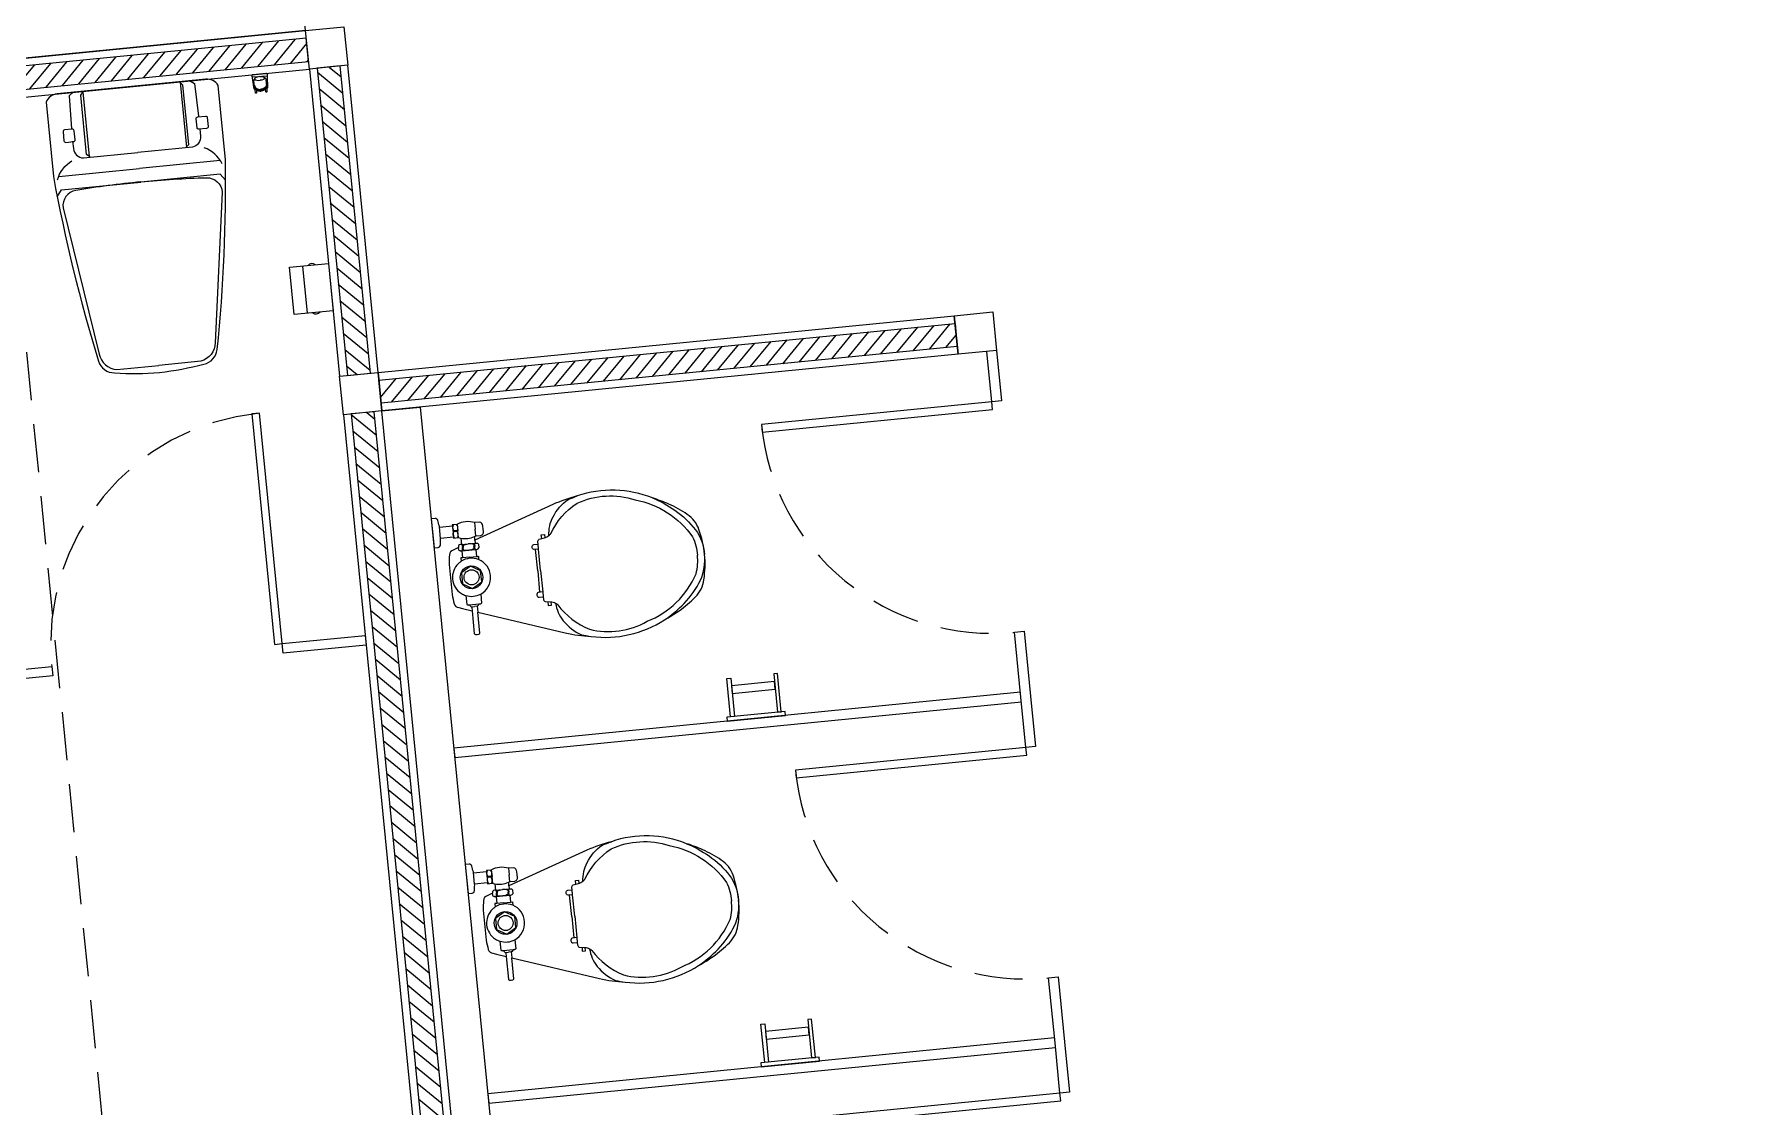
# Model space of a CAD drawing. Header units: millimetres. Extents: x -244126 to 368105, y -173968 to 259060.
# Drawn here: x -165911.93 to -165902.3, y 87856.14 to 87862.13 of the extents above; entities that cross this region are included whole.
import ezdxf
from ezdxf.xclip import XClip

# ---------------------------------------------------------------- set-up
doc = ezdxf.new("R2010")
doc.units = ezdxf.units.MM
doc.header["$MEASUREMENT"] = 0
doc.header["$XCLIPFRAME"] = 0
doc.linetypes.add('DASHED2', pattern=[0.375, 0.25, -0.125])
for name, color, linetype in [('A03-WALL', 3, 'Continuous'), ('A03-WALL HATCH', 251, 'Continuous'), ('A04-PLAN', 1, 'Continuous'), ('A04-PLAN 00', 251, 'Continuous'), ('A04-PLAN 01', 1, 'Continuous'), ('A04-PLAN 03', 3, 'Continuous'), ('A04-PLAN 07-FURNITURE', 46, 'DASHED2'), ('A08-WC 01', 2, 'Continuous'), ('WALL', 2, 'Continuous')]:
    doc.layers.add(name, color=color, linetype=linetype)
pattern_1 = [(134.9997233, (614.63949, -1425.99102), (-0.02121330587, -0.021213101), [])]

# ---------------------------------------------------------------- blocks, each defined once
blk = doc.blocks.new('CT-Plumbing-Fixture-ToiletRollHolder-2D-flat-10-flat-13')
at = {"color": 0}
for points in [[(-1.026, 0), (-0.874, 0), (-0.874, -0.01), (-1.026, -0.01)], [(-1.006, -0.11), (-1.006, -0.01), (-1.016, -0.01), (-1.016, -0.11)], [(-0.894, -0.11), (-0.894, -0.01), (-0.884, -0.01), (-0.884, -0.11)], [(-1.006, -0.09), (-1.006, -0.07), (-0.894, -0.07), (-0.894, -0.09)]]:
    blk.add_lwpolyline(points, close=True, dxfattribs=at)
blk = doc.blocks.new('CT-Plumbing-Fixture-WC-Generic-2D-flat-11-flat-13')
at = {"color": 251}
for p, q in [((0.0191, 0.1082), (0.0191, 0.1379)), ((0.0658, 0.1409), (0.0658, 0.123)), ((0.1104, 0.1407), (0.1104, 0.123)), ((0.0636, 0.1245), (0.0549, 0.1245)), ((0.0636, 0.1216), (0.0549, 0.1216)), ((0.0658, 0.1052), (0.0658, 0.123)), ((0.1072, 0.0949), (0.1072, 0.0872)), ((0.1104, 0.1054), (0.1104, 0.123)), ((0.063, 0.0737), (0.063, 0.0798)), ((0.0664, 0.0526), (0.0664, 0.0438)), ((0.0711, 0.0526), (0.0664, 0.0526)), ((0.0684, 0.0705), (0.0711, 0.0705)), ((0.0711, 0.0871), (0.1072, 0.0872)), ((0.0711, 0.0705), (0.1072, 0.0705)), ((0.0711, 0.0705), (0.0711, 0.0526)), ((0.0891, 0.0526), (0.0711, 0.0526)), ((0.0729, 0.0857), (0.0729, 0.0839)), ((0.0752, 0.0839), (0.0729, 0.0839)), ((0.0729, 0.0839), (0.0729, 0.0788)), ((0.0729, 0.0719), (0.0729, 0.0788)), ((0.0752, 0.0737), (0.0729, 0.0737)), ((0.0752, 0.0844), (0.0752, 0.0788)), ((0.0752, 0.0732), (0.0752, 0.0788)), ((0.0891, 0.0526), (0.1072, 0.0526)), ((0.1032, 0.0844), (0.1032, 0.0788)), ((0.1055, 0.0839), (0.1032, 0.0839)), ((0.1032, 0.0732), (0.1032, 0.0788)), ((0.1055, 0.0737), (0.1032, 0.0737)), ((0.1055, 0.0857), (0.1055, 0.0788)), ((0.1055, 0.0719), (0.1055, 0.0788)), ((0.1072, 0.0872), (0.1087, 0.0872)), ((0.1072, 0.0705), (0.1099, 0.0705)), ((0.1072, 0.0705), (0.1072, 0.0526)), ((0.1072, 0.0526), (0.1118, 0.0526)), ((0.1087, 0.0872), (0.1099, 0.0872)), ((0.1118, 0.0526), (0.1118, 0.0438)), ((0.0768, -0.0712), (0.0729, -0.0712)), ((0.1014, -0.0712), (0.0768, -0.0712)), ((0.1054, -0.0712), (0.1014, -0.0712))]:
    blk.add_line(p, q, dxfattribs=at)
at = {"color": 0}
blk.add_lwpolyline([(0, 0.1607), (0, 0.0854), (0.0103, 0.0854, 0.369937), (0.0168, 0.091, -0.031205), (0.0191, 0.1057), (0.0191, 0.1092), (0.0528, 0.1092), (0.0528, 0.1057), (0.0643, 0.1057, 0.02754), (0.0711, 0.1035), (0.0711, 0.0871), (0.0684, 0.0871, 0.195753), (0.0638, 0.085, 0.050883), (0.063, 0.0839), (0.063, 0.0798), (0.0577, 0.0779), (0.0487, 0.0749, 0.321568), (0.0378, 0.0639, 0.01768), (0.0346, 0.039), (0.0346, -0.039, 0.01768), (0.0378, -0.0639, 0.321568), (0.0487, -0.0749), (0.0577, -0.0779), (0.0819, -0.0863), (0.0819, -0.1458), (0.082, -0.1462, 0.366639), (0.0847, -0.1485), (0.0891, -0.1485), (0.0935, -0.1485, 0.366639), (0.0963, -0.1462), (0.0963, -0.1458), (0.0963, -0.0912), (0.3167, -0.1669, 0.046321), (0.3823, -0.1828, 0.178521), (0.5755, -0.1586, 0.030798), (0.6159, -0.1388, 0.043191), (0.6611, -0.1076, 0.160755), (0.6875, -0.0655, 0.058538), (0.6958, 0, 0.058538), (0.6875, 0.0655, 0.160755), (0.6611, 0.1076, 0.043191), (0.6159, 0.1388, 0.030798), (0.5755, 0.1586, 0.178521), (0.3823, 0.1828, 0.046321), (0.3167, 0.1669), (0.1072, 0.0949), (0.1072, 0.0999), (0.1072, 0.1043, 0.016796), (0.1113, 0.1057), (0.1239, 0.1057, 0.378181), (0.1313, 0.1146), (0.1313, 0.122), (0.1313, 0.1294, 0.330641), (0.1239, 0.1403), (0.1113, 0.1403, 0.189071), (0.0643, 0.1403), (0.0528, 0.1403), (0.0528, 0.1403), (0.0528, 0.1369), (0.0528, 0.1369), (0.0191, 0.1369), (0.0191, 0.1403, -0.031205), (0.0168, 0.1551, 0.369937), (0.0103, 0.1607), (0, 0.1607)], format="xyb", close=True, dxfattribs=at)
at = {"color": 251}
for points in [[(0.2991, 0.0879, -0.131326), (0.3144, 0.1351, -0.121593), (0.3579, 0.1759, -0.022515), (0.3823, 0.1828, -0.072582)], [(0.0555, 0.1403, 0.300328), (0.0549, 0.1245), (0.0549, 0.123, 0.24821)], [(0.063, 0.1403, -0.300328), (0.0636, 0.1245), (0.0636, 0.123, -0.24821)], [(0.299, 0.088, 0.059955), (0.3045, 0.0927, -0.138221), (0.3799, 0.164, -0.191859), (0.5306, 0.1581, -0.198216), (0.6688, 0.0483, -0.098339), (0.6768, 0, -3.291094)], [(0.5755, 0.1586, -0.05925), (0.6305, 0.1213, -0.072582), (0.6786, 0.0655, -0.138037), (0.6953, 0, -1.863946)], [(0.0555, 0.1057, -0.300328), (0.0549, 0.1216), (0.0549, 0.123, -0.24821)], [(0.063, 0.1057, 0.300328), (0.0636, 0.1216), (0.0636, 0.123, 0.24821)], [(0.0711, 0.1035, 0.143468), (0.1072, 0.1043)], [(0.0657, 0.0712, -0.141437), (0.063, 0.0737, -0.331757)], [(0.0684, 0.0705, -0.104016), (0.0657, 0.0712, -0.331757)], [(0.0729, 0.0857, 0.185914), (0.0684, 0.0871, 0.331757)], [(0.0729, 0.0719, -0.185914), (0.0684, 0.0705, -0.331757)], [(0.0752, 0.0844, -0.092516), (0.0892, 0.0872, -0.722249)], [(0.0752, 0.0732, 0.092516), (0.0892, 0.0704, 0.722249)], [(0.1032, 0.0844, 0.092516), (0.0892, 0.0872, 0.722249)], [(0.1032, 0.0732, -0.092516), (0.0892, 0.0704, -0.722249)], [(0.1055, 0.0857, -0.179058), (0.1099, 0.0872, -0.331757)], [(0.1055, 0.0719, 0.179058), (0.1099, 0.0705, 0.331757)], [(0.1099, 0.0872, -0.256176), (0.1154, 0.0839, -0.331757)], [(0.1099, 0.0705, 0.256176), (0.1154, 0.0737, 0.331757)], [(0.2689, 0.0559), (0.2571, 0.0559, -0.772947), (0.2582, 0.0686), (0.2689, 0.0683)], [(0.2689, 0.0683), (0.2689, 0.0747, -0.286592), (0.2727, 0.0809), (0.2869, 0.0832, 0.109188), (0.299, 0.088, -0.138221)], [(0.2689, 0.0559), (0.2689, 0.0683, -0.286592)], [(0.2689, 0), (0.2689, 0.0559, -0.286592)], [(0.2689, 0), (0.2689, -0.0559, 0.286592)], [(0.299, -0.088, -0.059955), (0.3045, -0.0927, 0.138221), (0.3799, -0.164, 0.191859), (0.5306, -0.1581, 0.198216), (0.6688, -0.0483, 0.098339), (0.6768, 0, 3.291094)], [(0.5755, -0.1586, 0.05925), (0.6305, -0.1213, 0.072582), (0.6786, -0.0655, 0.138037), (0.6953, 0, 1.863946)], [(0.2689, -0.0559), (0.2571, -0.0559, 0.772947), (0.2582, -0.0686), (0.2689, -0.0683)], [(0.2689, -0.0559), (0.2689, -0.0683, 0.286592)], [(0.2689, -0.0683), (0.2689, -0.0747, 0.286592), (0.2727, -0.0809), (0.2869, -0.0832, -0.109188), (0.299, -0.088, 0.138221)], [(0.2991, -0.0879, 0.131326), (0.3144, -0.1351, 0.121593), (0.3579, -0.1759, 0.022515), (0.3823, -0.1828, 0.072582)]]:
    blk.add_lwpolyline(points, format="xyb", dxfattribs=at)
for points in [[(0.0528, 0.1369), (0.0528, 0.1092)], [(0.2799, 0.082), (0.2797, 0.0921), (0.2882, 0.0921), (0.2882, 0.0834)], [(0.0663, 0.0523), (0.0663, 0.0438)], [(0.1119, 0.0523), (0.1119, 0.0438)], [(0.1154, 0.0839), (0.1154, 0.0737)], [(0.2613, 0), (0.2608, 0.0559)], [(0.2613, 0), (0.2608, -0.0559)], [(0.0697, -0.0454), (0.0697, -0.069), (0.0729, -0.0712)], [(0.0768, -0.0712), (0.0805, -0.0762), (0.0819, -0.0762)], [(0.0819, -0.0762), (0.0891, -0.0762)], [(0.0819, -0.0762), (0.0819, -0.0779)], [(0.0819, -0.0779), (0.0819, -0.0863)], [(0.0963, -0.0762), (0.0891, -0.0762)], [(0.1014, -0.0712), (0.0977, -0.0762), (0.0963, -0.0762)], [(0.0963, -0.0762), (0.0963, -0.0829), (0.0963, -0.0912)], [(0.1085, -0.0454), (0.1085, -0.069), (0.1054, -0.0712)], [(0.2799, -0.082), (0.2797, -0.0921), (0.2882, -0.0921), (0.2882, -0.0834)]]:
    blk.add_lwpolyline(points, dxfattribs=at)
blk.add_lwpolyline([(0.0891, 0.0288), (0.0641, 0.0144), (0.0641, -0.0144), (0.0891, -0.0288), (0.1141, -0.0144), (0.1141, 0.0144)], close=True, dxfattribs=at)
for radius in [0.0293, 0.0195]:
    blk.add_circle((0.0891, 0), radius, dxfattribs=at)
for start, end in [(62.5907, 117.4093), (127.9068, 232.0932), (117.4093, 127.9068), (293.1636, 62.5907), (232.0932, 246.8364), (246.8364, 293.1636)]:
    blk.add_arc((0.0891, 0), 0.0494, start, end, dxfattribs=at)
blk = doc.blocks.new('CT-Plumbing-Fixture-ToiletRollHolder-2D-flat-11-flat-13')
at = {"color": 0}
for points in [[(-1.026, 0), (-0.874, 0), (-0.874, -0.01), (-1.026, -0.01)], [(-1.006, -0.11), (-1.006, -0.01), (-1.016, -0.01), (-1.016, -0.11)], [(-0.894, -0.11), (-0.894, -0.01), (-0.884, -0.01), (-0.884, -0.11)], [(-1.006, -0.09), (-1.006, -0.07), (-0.894, -0.07), (-0.894, -0.09)]]:
    blk.add_lwpolyline(points, close=True, dxfattribs=at)
blk = doc.blocks.new('TF2026P-ENTHOVEN')
for points in [[(0, -0.7582, -0.038021), (-0.1164, -0.748, -0.329423), (-0.1543, -0.7139, -0.029675), (-0.2238, -0.2266), (-0.2238, -0.0329, -0.286999), (-0.1935, -0.0139), (0, -0.0139), (0.1935, -0.0139, -0.286999), (0.2238, -0.0329), (0.2238, -0.2266, -0.029675), (0.1543, -0.7139, -0.329423), (0.1164, -0.748, -0.038021)], [(-0.1588, -0.1368), (-0.1588, -0.1133, 0.414214), (-0.1632, -0.1089), (-0.1833, -0.1089, 0.414214), (-0.1877, -0.1133), (-0.1877, -0.1368, 0.414214), (-0.1833, -0.1413), (-0.1632, -0.1413, 0.414214)], [(0.1588, -0.1368), (0.1588, -0.1133, -0.414214), (0.1632, -0.1089), (0.1833, -0.1089, -0.414214), (0.1877, -0.1133), (0.1877, -0.1368, -0.414214), (0.1833, -0.1413), (0.1632, -0.1413, -0.414214)]]:
    blk.add_lwpolyline(points, format="xyb", close=True)
for points in [[(-0.151, -0.0129), (-0.1632, -0.0218), (-0.1654, -0.1078)], [(0.151, -0.0129), (0.1632, -0.0218), (0.1654, -0.1078)], [(-0.219, -0.2796), (-0.2067, -0.2629), (0, -0.2629)], [(-0.2101, -0.2272), (0, -0.2272)], [(0.2101, -0.2272), (0, -0.2272)], [(0.219, -0.2796), (0.2067, -0.2629), (0, -0.2629)]]:
    blk.add_lwpolyline(points)
for points in [[(-0.1654, -0.1401), (-0.1654, -0.1591, 0.3755), (-0.142, -0.1859), (0, -0.1859)], [(0.1654, -0.1401), (0.1654, -0.1591, -0.3755), (0.142, -0.1859), (0, -0.1859)]]:
    blk.add_lwpolyline(points, format="xyb")
at = {"layer": 'A04-PLAN 00'}
for points in [[(-0.1248, -0.185), (-0.133, -0.1776), (-0.133, -0.0231), (-0.1259, -0.0153)], [(-0.1267, -0.0155), (-0.1267, -0.1841)], [(0.1248, -0.185), (0.133, -0.1776), (0.133, -0.0231), (0.1259, -0.0153)], [(0.1267, -0.0155), (0.1267, -0.1841)]]:
    blk.add_lwpolyline(points, dxfattribs=at)
for points in [[(-0.2145, -0.2361, -0.188522), (-0.1721, -0.1904, 15.471062)], [(0.2145, -0.2361, 0.188522), (0.1721, -0.1904, -15.471062)], [(0, -0.2621, 0.017149), (-0.1701, -0.268, 0.406672), (-0.2071, -0.3094), (-0.1509, -0.6957, 0.332427), (-0.1094, -0.74), (0, -0.74)], [(0, -0.2621, -0.017149), (0.1701, -0.268, -0.406672), (0.2071, -0.3094), (0.1509, -0.6957, -0.332427), (0.1094, -0.74), (0, -0.74)]]:
    blk.add_lwpolyline(points, format="xyb", dxfattribs=at)
blk = doc.blocks.new('PH1-P')
at = {"layer": 'A04-PLAN 01'}
blk.add_line((0, -0.068), (0.123, -0.068), dxfattribs=at)
blk.add_lwpolyline([(0.123, -0.102), (0, -0.102), (0, 0), (0.123, 0)], close=True, dxfattribs=at)
for centre, start, end in [((0.0098, -0.0438), 135.1803, 224.8197), ((0.1132, -0.0438), 315.1803, 44.8197)]:
    blk.add_arc(centre, 0.0138, start, end, dxfattribs=at)
blk = doc.blocks.new('09-007_plan basement$0$Z$W@#107')
for p, q in [((0.0156, 0.0355), (0.0319, 0.0355)), ((0.0156, 0.0037), (0.0319, 0.0037))]:
    blk.add_line(p, q)
at = {"color": 251}
for p, q in [((0.0419, 0.0249), (0.0419, 0.039)), ((0.0419, 0.0143), (0.0419, 0.0002))]:
    blk.add_line(p, q, dxfattribs=at)
blk.add_lwpolyline([(0.0079, 0.0316), (0.001, 0.0316, -0.414214), (0, 0.0326), (0, 0.0336, -0.414214), (0.001, 0.0346), (0.008, 0.0346, 0.276015), (0.0098, 0.0357, -0.256675), (0.0114, 0.0367), (0.0457, 0.0392, -0.414214), (0.0487, 0.0362), (0.0487, 0.0196), (0.0487, 0.003, -0.414214), (0.0457, 0), (0.0331, 0.0009), (0.0183, 0.002), (0.0114, 0.0025, -0.256675), (0.0098, 0.0035, 0.276015), (0.008, 0.0046), (0.001, 0.0046, -0.414214), (0, 0.0056), (0, 0.0066, -0.414214), (0.001, 0.0076), (0.0079, 0.0076)], format="xyb")
for centre, ratio, start_param, end_param in [((0.0159, 0.0196), 0.766299, 3.856497, 4.714037), ((0.0159, 0.0196), 0.766299, 3.169347, 3.856497), ((0.0319, 0.0196), 0.628217, 2.427276, 3.141593), ((0.0319, 0.0196), 0.628217, 1.569534, 2.427276)]:
    blk.add_ellipse(centre, major_axis=(0, -0.0159), ratio=ratio, start_param=start_param, end_param=end_param)
at = {"extrusion": (0, 0, -1)}
for centre, ratio, start_param, end_param in [((0.0159, 0.0196), 0.766299, 0.714904, 1.572444), ((0.0159, 0.0196), 0.766299, 0.02762, 0.714904), ((0.0319, 0.0196), 0.628217, -0.714316, 0), ((0.0319, 0.0196), 0.628217, 4.711126, 5.568869)]:
    blk.add_ellipse(centre, major_axis=(0, -0.0159), ratio=ratio, start_param=start_param, end_param=end_param, dxfattribs=at)
at = {"color": 251}
for centre, ratio, start_param, end_param in [((0.0186, 0.0196), 0.766299, 3.141593, 4.714037), ((0.0206, 0.0196), 0.766299, 3.141593, 4.713652), ((0.0388, 0.0196), 0.434223, 3.562634, 4.713591)]:
    blk.add_ellipse(centre, major_axis=(0, -0.0159), ratio=ratio, start_param=start_param, end_param=end_param, dxfattribs=at)
at = {"color": 251, "extrusion": (0, 0, -1)}
for centre, ratio, start_param, end_param in [((0.0186, 0.0196), 0.766299, 0, 1.572444), ((0.0206, 0.0196), 0.766299, 0, 1.572059), ((0.0388, 0.0196), 0.434223, 0.421042, 1.571999)]:
    blk.add_ellipse(centre, major_axis=(0, -0.0159), ratio=ratio, start_param=start_param, end_param=end_param, dxfattribs=at)
blk = doc.blocks.new('A$Cb154329e')
at = {"layer": 'A03-WALL HATCH'}
h = blk.add_hatch(dxfattribs=at)
h.set_pattern_fill('ANSI37', color=256, scale=0.25)
h.set_pattern_definition([(45, (-81.793317, -52.235154), (-0.022097087, 0.022097087), []), (135, (-81.793317, -52.235154), (-0.022097087, -0.022097087), [])])
edge = h.paths.add_edge_path()
edge.add_line((20.4014, 12.9516), (20.4014, 13.0043))
edge.add_arc((19.1593, 16.6676), 3.8681, 282.6257, 288.731, ccw=False)
edge.add_arc((16.7037, 32.8919), 20.2695, 268.58133, 279.37304, ccw=False)
edge.add_arc((16.2108, 12.0176), 0.611, 90.8393, 250.7314)
edge.add_arc((20.8208, 22.1544), 11.7445, 245.81433, 267.95363)
edge.add_line((20.4014, 10.4174), (20.4014, 10.4675))
edge.add_arc((20.8212, 22.1536), 11.6937, 245.81234, 267.94259, ccw=False)
edge.add_arc((16.2108, 12.0176), 0.561, 90.9377, 251.2052, ccw=False)
edge.add_arc((16.7037, 32.8919), 20.3195, 268.58417, 279.3768)
edge.add_arc((19.1593, 16.6676), 3.9181, 282.6037, 288.4832)
edge = h.paths.add_edge_path()
edge.add_line((20.4014, 20.3308), (20.4014, 20.3835))
edge.add_arc((19.1593, 16.6676), 3.9181, 71.5168, 77.3734)
edge.add_arc((17.7015, 10.351), 10.4007, 77.14333, 99.92284)
edge.add_line((15.9092, 20.596), (15.9194, 20.5471))
edge.add_arc((17.7014, 10.3509), 10.3508, 77.13947, 99.91362, ccw=False)
edge.add_arc((19.1593, 16.6676), 3.8681, 71.269, 77.3666, ccw=False)
h = blk.add_hatch(dxfattribs=at)
h.set_pattern_fill('_USER', color=256, scale=0.03, angle=224.9997, pattern_type=0)
h.set_pattern_definition([(224.999723, (153.572835, 21.989047), (0.021213101, -0.021213306), [])])
h.paths.add_polyline_path([(13.1012, 18.5979), (13.1012, 18.5379), (15.9, 18.5376), (15.9, 18.5976)])
h = blk.add_hatch(dxfattribs=at)
h.set_pattern_fill('_USER', color=256, scale=0.03, angle=134.9997, pattern_type=0)
h.set_pattern_definition(pattern_1)
h.paths.add_polyline_path([(15.9201, 17.7176), (15.9801, 17.7176), (15.98, 18.5176), (15.92, 18.5176)])
h = blk.add_hatch(dxfattribs=at)
h.set_pattern_fill('_USER', color=256, scale=0.03, angle=224.9997, pattern_type=0)
h.set_pattern_definition([(224.999723, (161.044363, 21.088986), (0.021213101, -0.021213306), [])])
h.paths.add_polyline_path([(17.5, 17.6976), (17.5, 17.6376), (16, 17.6376), (16, 17.6976)])
h = blk.add_hatch(dxfattribs=at)
h.set_pattern_fill('_USER', color=256, scale=0.03, angle=134.9997, pattern_type=0)
h.set_pattern_definition(pattern_1)
h.paths.add_polyline_path([(15.9201, 15.0176), (15.9801, 15.0176), (15.98, 17.6176), (15.92, 17.6176)])
at = {"layer": 'A03-WALL'}
for points in [[(13.1012, 18.6179), (13.1012, 18.5179), (15.9, 18.5176), (15.9, 18.6176)], [(15.9001, 17.7176), (16.0001, 17.7176), (16, 18.5176), (15.9, 18.5176)], [(17.5, 17.7176), (17.5, 17.6176), (16, 17.6176), (16, 17.7176)], [(15.9001, 15.0176), (16.0001, 15.0176), (16, 17.6176), (15.9, 17.6176)]]:
    blk.add_lwpolyline(points, close=True, dxfattribs=at)
at = {"layer": 'A03-WALL', "ltscale": 0.5}
for points in [[(16, 18.6176), (16, 18.5176), (15.9, 18.5176), (15.9, 18.6176)], [(16, 17.7176), (16, 17.6176), (15.9, 17.6176), (15.9, 17.7176)], [(17.6, 17.7176), (17.6, 17.6176), (17.5, 17.6176), (17.5, 17.7176)]]:
    blk.add_lwpolyline(points, close=True, dxfattribs=at)
at = {"layer": 'A03-WALL HATCH'}
for points in [[(13.1012, 18.5979), (13.1012, 18.5379), (15.9, 18.5376), (15.9, 18.5976)], [(15.9201, 17.7176), (15.9801, 17.7176), (15.98, 18.5176), (15.92, 18.5176)], [(17.5, 17.6976), (17.5, 17.6376), (16, 17.6376), (16, 17.6976)], [(15.9201, 15.0176), (15.9801, 15.0176), (15.98, 17.6176), (15.92, 17.6176)]]:
    blk.add_lwpolyline(points, close=True, dxfattribs=at)
at = {"layer": 'A04-PLAN', "color": 252, "linetype": 'DASHED2', "ltscale": 0.5}
blk.add_lwpolyline([(15.1, 21.4755), (21.1001, 20.4176), (21.1001, 13.9176), (15.1, 12.8596)], close=True, dxfattribs=at)
at = {"layer": 'A04-PLAN'}
blk.add_lwpolyline([(16.0001, 17.6176), (16.1001, 17.6176), (16.1, 15.0176), (16, 15.0176)], close=True, dxfattribs=at)
at = {"layer": 'A04-PLAN 03'}
blk.add_lwpolyline([(14.7048, 18.6176), (15.9, 18.6176), (15.9, 19.1591), (14.7048, 19.1591)], close=True, dxfattribs=at)
at = {"layer": 'A08-WC 01'}
for points in [[(15.6842, 17.0428), (15.6842, 17.6428), (15.6642, 17.6428), (15.6642, 17.0428), (15.6842, 17.0428)], [(17.6, 17.6176), (17.6, 17.4863), (17.575, 17.4863), (17.575, 17.6176)], [(17.575, 17.4863), (16.975, 17.4863), (16.975, 17.4663), (17.575, 17.4663), (17.575, 17.4863)], [(17.575, 16.7176), (17.575, 16.8863), (17.6, 16.8863), (17.6, 16.7176)], [(17.575, 16.7301), (16.1, 16.7301), (16.1, 16.7051), (17.575, 16.7051)], [(17.6, 16.7176), (17.6, 16.5863), (17.575, 16.5863), (17.575, 16.7176)], [(17.575, 16.5863), (16.975, 16.5863), (16.975, 16.5663), (17.575, 16.5663), (17.575, 16.5863)], [(17.575, 15.8176), (17.575, 15.9863), (17.6, 15.9863), (17.6, 15.8176)], [(17.575, 15.8301), (16.1, 15.8301), (16.1, 15.8051), (17.575, 15.8051)], [(17.575, 15.8301), (16.1, 15.8301), (16.1, 15.8051), (17.575, 15.8051)], [(17.6, 15.8176), (17.6, 15.6863), (17.575, 15.6863), (17.575, 15.8176)], [(17.575, 15.6863), (16.975, 15.6863), (16.975, 15.6663), (17.575, 15.6663), (17.575, 15.6863)]]:
    blk.add_lwpolyline(points, dxfattribs=at)
for points in [[(15.0842, 17.0428), (15.0842, 17.0178), (14.7842, 17.0178), (14.7842, 17.0428)], [(15.9, 17.0428), (15.9, 17.0178), (15.6842, 17.0178), (15.6842, 17.0428)]]:
    blk.add_lwpolyline(points, close=True, dxfattribs=at)
at = {"layer": 'A08-WC 01', "color": 251, "linetype": 'DASHED2', "ltscale": 0.5}
for centre, start, end in [((15.6842, 17.0428), 89.9997, 179.9997), ((17.575, 17.4863), 179.9997, 269.9997), ((17.575, 16.5863), 179.9997, 269.9997)]:
    blk.add_arc(centre, 0.6, start, end, dxfattribs=at)
at = {"layer": 'A04-PLAN 07-FURNITURE', "rotation": 269.9934665247569}
blk.add_blockref('PH1-P', (15.9002, 18.0114), dxfattribs=at)
at = {"layer": 'A08-WC 01', "xscale": -1}
for name, p, rotation in [('TF2026P-ENTHOVEN', (15.4369, 18.5316), 359.9934665247569), ('CT-Plumbing-Fixture-ToiletRollHolder-2D-flat-10-flat-13', (17.8375, 16.7301), 179.9997220163262), ('CT-Plumbing-Fixture-ToiletRollHolder-2D-flat-11-flat-13', (17.8375, 15.8301), 179.9997220163262)]:
    blk.add_blockref(name, p, dxfattribs=dict(at, rotation=rotation))
at = {"layer": 'A08-WC 01'}
for name, p, rotation in [('09-007_plan basement$0$Z$W@#107', (15.7897, 18.4691), 90.00653347524312), ('CT-Plumbing-Fixture-WC-Generic-2D-flat-11-flat-13', (16.1, 17.1658), 359.9997220163262), ('CT-Plumbing-Fixture-WC-Generic-2D-flat-11-flat-13', (16.1, 16.2658), 359.9997220163262)]:
    blk.add_blockref(name, p, dxfattribs=dict(at, rotation=rotation))
blk = doc.blocks.new('G$CE2FEF259')
at = {"layer": 'WALL', "color": 8, "rotation": 5.624329713739069}
blk.add_blockref('A$Cb154329e', (2335.5081, 911.4049), dxfattribs=at)

msp = doc.modelspace()

# ---------------------------------------------------------------- block references
at = {"layer": 'WALL'}
ref = msp.add_blockref('G$CE2FEF259', (-170976.46562, 85853.65289), dxfattribs=dict(at, xscale=2.15622, yscale=2.15622, zscale=2.15622))
XClip(ref).set_block_clipping_path([(229.8917036206, 427.7812507302), (2596.1703750715, 1370.8402830809)])

doc.saveas('drawing.dxf')
